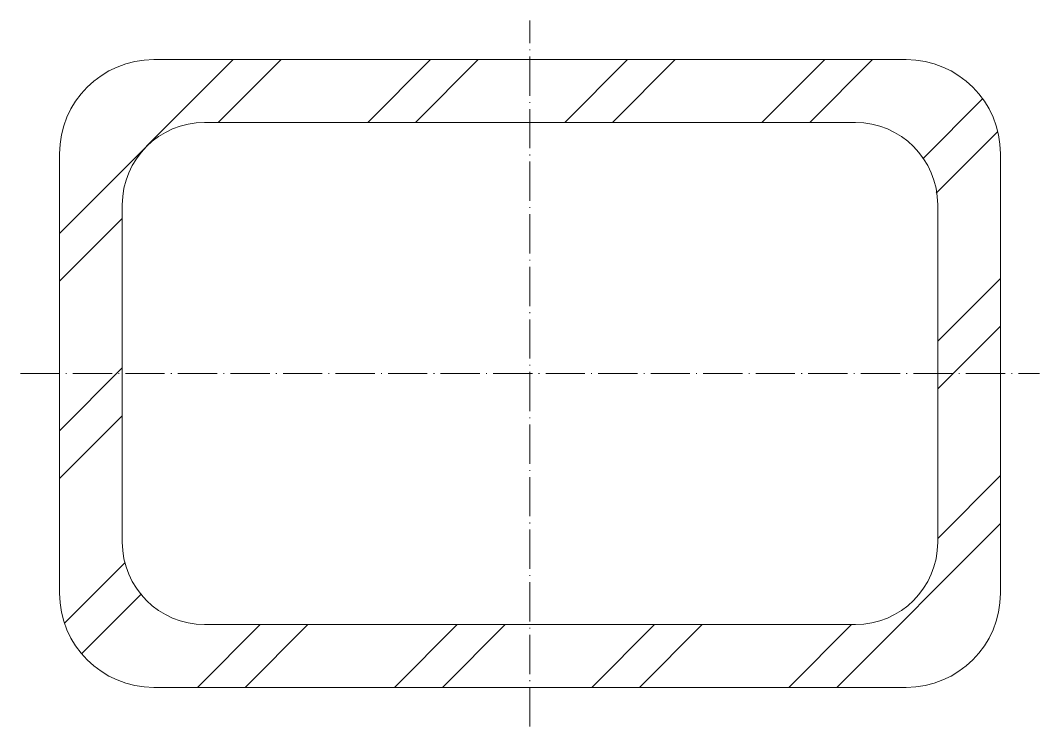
# Model space of a CAD drawing. Header units: metres. Extents: x -65 to 65, y -45 to 45.
import ezdxf

# ---------------------------------------------------------------- set-up
doc = ezdxf.new("R2010")
doc.units = ezdxf.units.M
doc.linetypes.add('MV_hartlijn_staal', pattern=[6.6, 5, -0.8, 0, -0.8])
doc.layers.add('A-DETL-GENF', color=92, linetype='Continuous', lineweight=18)

# ---------------------------------------------------------------- blocks, each defined once
blk = doc.blocks.new('28 Staalprofielen- koker RHS-2d - K120_80_8 2-3531661-00_0 Basismaterialen')
at = {"layer": 'A-DETL-GENF', "lineweight": 13}
h = blk.add_hatch(dxfattribs=at)
h.set_pattern_fill('FP_361', color=256, style=0, pattern_type=2)
h.set_pattern_definition([(45, (3230.222, 4414.438), (-12.57236, 12.57236), []), (45, (3230.222, 4433.488), (-12.57236, 12.57236), [])])
h.paths.add_polyline_path([(48, -40), (51.11, -39.59), (54, -38.39), (56.49, -36.49), (58.39, -34), (59.59, -31.11), (60, -28), (60, 28), (59.59, 31.11), (58.39, 34), (56.49, 36.49), (54, 38.39), (51.11, 39.59), (48, 40), (-48, 40), (-51.11, 39.59), (-54, 38.39), (-56.49, 36.49), (-58.39, 34), (-59.59, 31.11), (-60, 28), (-60, -28), (-59.59, -31.11), (-58.39, -34), (-56.49, -36.49), (-54, -38.39), (-51.11, -39.59), (-48, -40)])
h.paths.add_polyline_path([(-41.5, -32), (-44.22, -31.64), (-46.75, -30.59), (-48.92, -28.92), (-50.59, -26.75), (-51.64, -24.22), (-52, -21.5), (-52, 21.5), (-51.64, 24.22), (-50.59, 26.75), (-48.92, 28.92), (-46.75, 30.59), (-44.22, 31.64), (-41.5, 32), (41.5, 32), (44.22, 31.64), (46.75, 30.59), (48.92, 28.92), (50.59, 26.75), (51.64, 24.22), (52, 21.5), (52, -21.5), (51.64, -24.22), (50.59, -26.75), (48.92, -28.92), (46.75, -30.59), (44.22, -31.64), (41.5, -32)])
at = {"layer": 'A-DETL-GENF', "linetype": 'MV_hartlijn_staal', "lineweight": 13}
for p, q in [((0, -45), (0, 45)), ((-65, 0), (65, 0))]:
    blk.add_line(p, q, dxfattribs=at)
at = {"layer": 'A-DETL-GENF'}
for p, q in [((48, 40), (-48, 40)), ((-48, 40), (48, 40)), ((-41.5, 32), (41.5, 32)), ((-41.5, 32), (41.5, 32)), ((-60, 28), (-60, -28)), ((-60, -28), (-60, 28)), ((60, -28), (60, 28)), ((60, 28), (60, -28)), ((-52, -21.5), (-52, 21.5)), ((-52, -21.5), (-52, 21.5)), ((52, 21.5), (52, -21.5)), ((52, 21.5), (52, -21.5)), ((41.5, -32), (-41.5, -32)), ((41.5, -32), (-41.5, -32)), ((-48, -40), (48, -40)), ((48, -40), (-48, -40))]:
    blk.add_line(p, q, dxfattribs=at)
for centre, radius, start, end in [((-48, 28), 12, 90, 180), ((-48, 28), 12, 90, 180), ((48, 28), 12, 360, 90), ((48, 28), 12, 360, 90), ((-41.5, 21.5), 10.5, 90, 180), ((-41.5, 21.5), 10.5, 90, 180), ((41.5, 21.5), 10.5, 360, 90), ((41.5, 21.5), 10.5, 360, 90), ((-41.5, -21.5), 10.5, 180, 270), ((-41.5, -21.5), 10.5, 180, 270), ((41.5, -21.5), 10.5, 270, 0), ((41.5, -21.5), 10.5, 270, 360), ((-48, -28), 12, 180, 270), ((-48, -28), 12, 180, 270), ((48, -28), 12, 270, 0), ((48, -28), 12, 270, 0)]:
    blk.add_arc(centre, radius, start, end, dxfattribs=at)

msp = doc.modelspace()

# ---------------------------------------------------------------- block references
msp.add_blockref('28 Staalprofielen- koker RHS-2d - K120_80_8 2-3531661-00_0 Basismaterialen', (0, 0))

doc.saveas('drawing.dxf')
